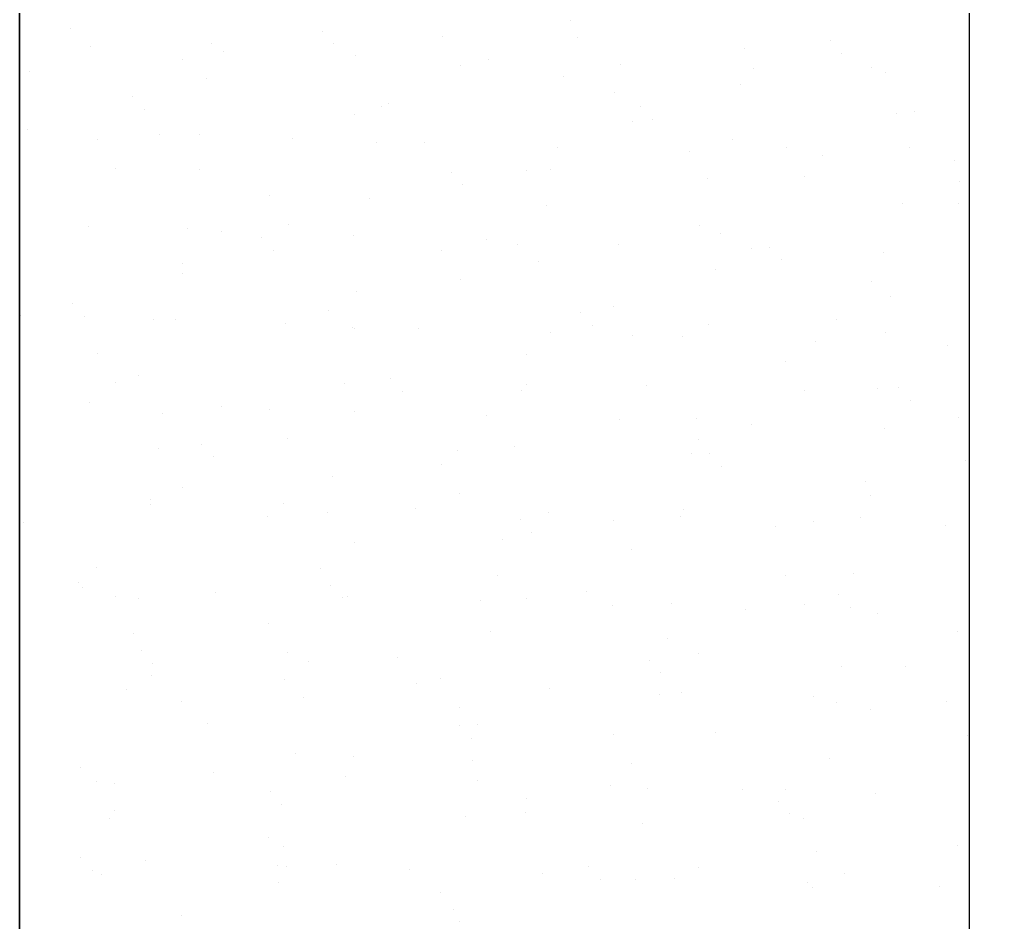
# Model space of a CAD drawing. Header units: millimetres. Extents: x 182 to 305, y 81 to 164.
# Drawn here: x 261.18892 to 261.19614, y 109.67142 to 109.67809 of the extents above; entities that cross this region are included whole.
import ezdxf

# ---------------------------------------------------------------- set-up
doc = ezdxf.new("R2010")
doc.units = ezdxf.units.MM
doc.layers.add('Cascio-Perfil', color=7, linetype='Continuous')
doc.layers.add('Cascio-Silicona', color=7, linetype='Continuous')
doc.layers.add('Cascio-vidrio', color=7, linetype='Continuous', lineweight=9)

msp = doc.modelspace()

# ---------------------------------------------------------------- linework, layer by layer
at = {"layer": 'Cascio-Perfil', "color": 252}
msp.add_line((261.188916, 109.663011, -1322.203034), (261.188916, 109.682411, -1322.203034), dxfattribs=at)
msp.add_line((261.188916, 109.663011, -1322.203034), (261.188916, 109.682411, -1322.203034), dxfattribs=at)
at = {"layer": 'Cascio-Silicona', "color": 252}
for p, q in [((261.188916, 109.684465, -1322.203034), (261.188916, 109.667377, -1322.203034)), ((261.188916, 109.684465, -1322.203034), (261.188916, 109.667377, -1322.203034)), ((261.195936, 109.667377, -1322.203034), (261.195936, 109.684465, -1322.203034)), ((261.195936, 109.667377, -1322.203034), (261.195936, 109.684465, -1322.203034))]:
    msp.add_line(p, q, dxfattribs=at)
at = {"layer": 'Cascio-Silicona', "color": 252, "linetype": 'Continuous'}
for p, q in [((261.192987, 109.678084, -1322.203034), (261.192987, 109.678084, -1322.203034)), ((261.192987, 109.678084, -1322.203034), (261.192987, 109.678084, -1322.203034)), ((261.189289, 109.678026, -1322.203034), (261.189289, 109.678026, -1322.203034)), ((261.189289, 109.678026, -1322.203034), (261.189289, 109.678026, -1322.203034)), ((261.191153, 109.678006, -1322.203034), (261.191153, 109.678006, -1322.203034)), ((261.191153, 109.678006, -1322.203034), (261.191153, 109.678006, -1322.203034)), ((261.192039, 109.677964, -1322.203034), (261.192039, 109.677964, -1322.203034)), ((261.192039, 109.677964, -1322.203034), (261.192039, 109.677964, -1322.203034)), ((261.189444, 109.677891, -1322.203034), (261.189444, 109.677891, -1322.203034)), ((261.189444, 109.677891, -1322.203034), (261.189444, 109.677891, -1322.203034)), ((261.190335, 109.677918, -1322.203034), (261.190335, 109.677918, -1322.203034)), ((261.190335, 109.677918, -1322.203034), (261.190335, 109.677918, -1322.203034)), ((261.191238, 109.677913, -1322.203034), (261.191238, 109.677913, -1322.203034)), ((261.191238, 109.677913, -1322.203034), (261.191238, 109.677913, -1322.203034)), ((261.193043, 109.677957, -1322.203034), (261.193043, 109.677957, -1322.203034)), ((261.193043, 109.677957, -1322.203034), (261.193043, 109.677957, -1322.203034)), ((261.194907, 109.677937, -1322.203034), (261.194907, 109.677937, -1322.203034)), ((261.194907, 109.677937, -1322.203034), (261.194907, 109.677937, -1322.203034)), ((261.190423, 109.677859, -1322.203034), (261.190423, 109.677859, -1322.203034)), ((261.190423, 109.677859, -1322.203034), (261.190423, 109.677859, -1322.203034)), ((261.191402, 109.677827, -1322.203034), (261.191402, 109.677827, -1322.203034)), ((261.191402, 109.677827, -1322.203034), (261.191402, 109.677827, -1322.203034)), ((261.194276, 109.67788, -1322.203034), (261.194276, 109.67788, -1322.203034)), ((261.194276, 109.67788, -1322.203034), (261.194276, 109.67788, -1322.203034)), ((261.194992, 109.677843, -1322.203034), (261.194992, 109.677843, -1322.203034)), ((261.194992, 109.677843, -1322.203034), (261.194992, 109.677843, -1322.203034)), ((261.190122, 109.677799, -1322.203034), (261.190122, 109.677799, -1322.203034)), ((261.190122, 109.677799, -1322.203034), (261.190122, 109.677799, -1322.203034)), ((261.192175, 109.67775, -1322.203034), (261.192175, 109.67775, -1322.203034)), ((261.192175, 109.67775, -1322.203034), (261.192175, 109.67775, -1322.203034)), ((261.192381, 109.677795, -1322.203034), (261.192381, 109.677795, -1322.203034)), ((261.192381, 109.677795, -1322.203034), (261.192381, 109.677795, -1322.203034)), ((261.19336, 109.677763, -1322.203034), (261.19336, 109.677763, -1322.203034)), ((261.19336, 109.677763, -1322.203034), (261.19336, 109.677763, -1322.203034)), ((261.188992, 109.677709, -1322.203034), (261.188992, 109.677709, -1322.203034)), ((261.188992, 109.677709, -1322.203034), (261.188992, 109.677709, -1322.203034)), ((261.192933, 109.677671, -1322.203034), (261.192933, 109.677671, -1322.203034)), ((261.192933, 109.677671, -1322.203034), (261.192933, 109.677671, -1322.203034)), ((261.194338, 109.677731, -1322.203034), (261.194338, 109.677731, -1322.203034)), ((261.194338, 109.677731, -1322.203034), (261.194338, 109.677731, -1322.203034)), ((261.195213, 109.67774, -1322.203034), (261.195213, 109.67774, -1322.203034)), ((261.195213, 109.67774, -1322.203034), (261.195213, 109.67774, -1322.203034)), ((261.195317, 109.677699, -1322.203034), (261.195317, 109.677699, -1322.203034)), ((261.195317, 109.677699, -1322.203034), (261.195317, 109.677699, -1322.203034)), ((261.1903, 109.677654, -1322.203034), (261.1903, 109.677654, -1322.203034)), ((261.1903, 109.677654, -1322.203034), (261.1903, 109.677654, -1322.203034)), ((261.194241, 109.677616, -1322.203034), (261.194241, 109.677616, -1322.203034)), ((261.194241, 109.677616, -1322.203034), (261.194241, 109.677616, -1322.203034)), ((261.193311, 109.677554, -1322.203034), (261.193311, 109.677554, -1322.203034)), ((261.193311, 109.677554, -1322.203034), (261.193311, 109.677554, -1322.203034)), ((261.189753, 109.677521, -1322.203034), (261.189753, 109.677521, -1322.203034)), ((261.189753, 109.677521, -1322.203034), (261.189753, 109.677521, -1322.203034)), ((261.191643, 109.677471, -1322.203034), (261.191643, 109.677471, -1322.203034)), ((261.191643, 109.677471, -1322.203034), (261.191643, 109.677471, -1322.203034)), ((261.189838, 109.677427, -1322.203034), (261.189838, 109.677427, -1322.203034)), ((261.189838, 109.677427, -1322.203034), (261.189838, 109.677427, -1322.203034)), ((261.191394, 109.677389, -1322.203034), (261.191394, 109.677389, -1322.203034)), ((261.191394, 109.677389, -1322.203034), (261.191394, 109.677389, -1322.203034)), ((261.191588, 109.67745, -1322.203034), (261.191588, 109.67745, -1322.203034)), ((261.191588, 109.67745, -1322.203034), (261.191588, 109.67745, -1322.203034)), ((261.193507, 109.677451, -1322.203034), (261.193507, 109.677451, -1322.203034)), ((261.193507, 109.677451, -1322.203034), (261.193507, 109.677451, -1322.203034)), ((261.195397, 109.677401, -1322.203034), (261.195397, 109.677401, -1322.203034)), ((261.195397, 109.677401, -1322.203034), (261.195397, 109.677401, -1322.203034)), ((261.195529, 109.677412, -1322.203034), (261.195529, 109.677412, -1322.203034)), ((261.195529, 109.677412, -1322.203034), (261.195529, 109.677412, -1322.203034)), ((261.193447, 109.67734, -1322.203034), (261.193447, 109.67734, -1322.203034)), ((261.193447, 109.67734, -1322.203034), (261.193447, 109.67734, -1322.203034)), ((261.193592, 109.677357, -1322.203034), (261.193592, 109.677357, -1322.203034)), ((261.193592, 109.677357, -1322.203034), (261.193592, 109.677357, -1322.203034)), ((261.188974, 109.677278, -1322.203034), (261.188974, 109.677278, -1322.203034)), ((261.188974, 109.677278, -1322.203034), (261.188974, 109.677278, -1322.203034)), ((261.189953, 109.677246, -1322.203034), (261.189953, 109.677246, -1322.203034)), ((261.189953, 109.677246, -1322.203034), (261.189953, 109.677246, -1322.203034)), ((261.190246, 109.677241, -1322.203034), (261.190246, 109.677241, -1322.203034)), ((261.190246, 109.677241, -1322.203034), (261.190246, 109.677241, -1322.203034)), ((261.189492, 109.677203, -1322.203034), (261.189492, 109.677203, -1322.203034)), ((261.189492, 109.677203, -1322.203034), (261.189492, 109.677203, -1322.203034)), ((261.190932, 109.677214, -1322.203034), (261.190932, 109.677214, -1322.203034)), ((261.190932, 109.677214, -1322.203034), (261.190932, 109.677214, -1322.203034)), ((261.191553, 109.677185, -1322.203034), (261.191553, 109.677185, -1322.203034)), ((261.191553, 109.677185, -1322.203034), (261.191553, 109.677185, -1322.203034)), ((261.191911, 109.677182, -1322.203034), (261.191911, 109.677182, -1322.203034)), ((261.191911, 109.677182, -1322.203034), (261.191911, 109.677182, -1322.203034)), ((261.194186, 109.677203, -1322.203034), (261.194186, 109.677203, -1322.203034)), ((261.194186, 109.677203, -1322.203034), (261.194186, 109.677203, -1322.203034)), ((261.19289, 109.67715, -1322.203034), (261.19289, 109.67715, -1322.203034)), ((261.19289, 109.67715, -1322.203034), (261.19289, 109.67715, -1322.203034)), ((261.193868, 109.677118, -1322.203034), (261.193868, 109.677118, -1322.203034)), ((261.193868, 109.677118, -1322.203034), (261.193868, 109.677118, -1322.203034)), ((261.194583, 109.677144, -1322.203034), (261.194583, 109.677144, -1322.203034)), ((261.194583, 109.677144, -1322.203034), (261.194583, 109.677144, -1322.203034)), ((261.195494, 109.677147, -1322.203034), (261.195494, 109.677147, -1322.203034)), ((261.195494, 109.677147, -1322.203034), (261.195494, 109.677147, -1322.203034)), ((261.194847, 109.677086, -1322.203034), (261.194847, 109.677086, -1322.203034)), ((261.194847, 109.677086, -1322.203034), (261.194847, 109.677086, -1322.203034)), ((261.195826, 109.677054, -1322.203034), (261.195826, 109.677054, -1322.203034)), ((261.195826, 109.677054, -1322.203034), (261.195826, 109.677054, -1322.203034)), ((261.189628, 109.676989, -1322.203034), (261.189628, 109.676989, -1322.203034)), ((261.189628, 109.676989, -1322.203034), (261.189628, 109.676989, -1322.203034)), ((261.190243, 109.676985, -1322.203034), (261.190243, 109.676985, -1322.203034)), ((261.190243, 109.676985, -1322.203034), (261.190243, 109.676985, -1322.203034)), ((261.192107, 109.676965, -1322.203034), (261.192107, 109.676965, -1322.203034)), ((261.192107, 109.676965, -1322.203034), (261.192107, 109.676965, -1322.203034)), ((261.192666, 109.676979, -1322.203034), (261.192666, 109.676979, -1322.203034)), ((261.192666, 109.676979, -1322.203034), (261.192666, 109.676979, -1322.203034)), ((261.192842, 109.676981, -1322.203034), (261.192842, 109.676981, -1322.203034)), ((261.192842, 109.676981, -1322.203034), (261.192842, 109.676981, -1322.203034)), ((261.193997, 109.676916, -1322.203034), (261.193997, 109.676916, -1322.203034)), ((261.193997, 109.676916, -1322.203034), (261.193997, 109.676916, -1322.203034)), ((261.194719, 109.676929, -1322.203034), (261.194719, 109.676929, -1322.203034)), ((261.194719, 109.676929, -1322.203034), (261.194719, 109.676929, -1322.203034)), ((261.195861, 109.676896, -1322.203034), (261.195861, 109.676896, -1322.203034)), ((261.195861, 109.676896, -1322.203034), (261.195861, 109.676896, -1322.203034)), ((261.192192, 109.676872, -1322.203034), (261.192192, 109.676872, -1322.203034)), ((261.192192, 109.676872, -1322.203034), (261.192192, 109.676872, -1322.203034)), ((261.190764, 109.676793, -1322.203034), (261.190764, 109.676793, -1322.203034)), ((261.190764, 109.676793, -1322.203034), (261.190764, 109.676793, -1322.203034)), ((261.191499, 109.676772, -1322.203034), (261.191499, 109.676772, -1322.203034)), ((261.191499, 109.676772, -1322.203034), (261.191499, 109.676772, -1322.203034)), ((261.19544, 109.676734, -1322.203034), (261.19544, 109.676734, -1322.203034)), ((261.19544, 109.676734, -1322.203034), (261.19544, 109.676734, -1322.203034)), ((261.195855, 109.676733, -1322.203034), (261.195855, 109.676733, -1322.203034)), ((261.195855, 109.676733, -1322.203034), (261.195855, 109.676733, -1322.203034)), ((261.192807, 109.676717, -1322.203034), (261.192807, 109.676717, -1322.203034)), ((261.192807, 109.676717, -1322.203034), (261.192807, 109.676717, -1322.203034)), ((261.189427, 109.676561, -1322.203034), (261.189427, 109.676561, -1322.203034)), ((261.189427, 109.676561, -1322.203034), (261.189427, 109.676561, -1322.203034)), ((261.190155, 109.676551, -1322.203034), (261.190155, 109.676551, -1322.203034)), ((261.190155, 109.676551, -1322.203034), (261.190155, 109.676551, -1322.203034)), ((261.190406, 109.676529, -1322.203034), (261.190406, 109.676529, -1322.203034)), ((261.190406, 109.676529, -1322.203034), (261.190406, 109.676529, -1322.203034)), ((261.1909, 109.676578, -1322.203034), (261.1909, 109.676578, -1322.203034)), ((261.1909, 109.676578, -1322.203034), (261.1909, 109.676578, -1322.203034)), ((261.193939, 109.676569, -1322.203034), (261.193939, 109.676569, -1322.203034)), ((261.193939, 109.676569, -1322.203034), (261.193939, 109.676569, -1322.203034)), ((261.190707, 109.676479, -1322.203034), (261.190707, 109.676479, -1322.203034)), ((261.190707, 109.676479, -1322.203034), (261.190707, 109.676479, -1322.203034)), ((261.191385, 109.676497, -1322.203034), (261.191385, 109.676497, -1322.203034)), ((261.191385, 109.676497, -1322.203034), (261.191385, 109.676497, -1322.203034)), ((261.192364, 109.676465, -1322.203034), (261.192364, 109.676465, -1322.203034)), ((261.192364, 109.676465, -1322.203034), (261.192364, 109.676465, -1322.203034)), ((261.194096, 109.676513, -1322.203034), (261.194096, 109.676513, -1322.203034)), ((261.194096, 109.676513, -1322.203034), (261.194096, 109.676513, -1322.203034)), ((261.190793, 109.676386, -1322.203034), (261.190793, 109.676386, -1322.203034)), ((261.190793, 109.676386, -1322.203034), (261.190793, 109.676386, -1322.203034)), ((261.192036, 109.676382, -1322.203034), (261.192036, 109.676382, -1322.203034)), ((261.192036, 109.676382, -1322.203034), (261.192036, 109.676382, -1322.203034)), ((261.192597, 109.67643, -1322.203034), (261.192597, 109.67643, -1322.203034)), ((261.192597, 109.67643, -1322.203034), (261.192597, 109.67643, -1322.203034)), ((261.193343, 109.676433, -1322.203034), (261.193343, 109.676433, -1322.203034)), ((261.193343, 109.676433, -1322.203034), (261.193343, 109.676433, -1322.203034)), ((261.194322, 109.676401, -1322.203034), (261.194322, 109.676401, -1322.203034)), ((261.194322, 109.676401, -1322.203034), (261.194322, 109.676401, -1322.203034)), ((261.194461, 109.67641, -1322.203034), (261.194461, 109.67641, -1322.203034)), ((261.194461, 109.67641, -1322.203034), (261.194461, 109.67641, -1322.203034)), ((261.192753, 109.676304, -1322.203034), (261.192753, 109.676304, -1322.203034)), ((261.192753, 109.676304, -1322.203034), (261.192753, 109.676304, -1322.203034)), ((261.194547, 109.676316, -1322.203034), (261.194547, 109.676316, -1322.203034)), ((261.194547, 109.676316, -1322.203034), (261.194547, 109.676316, -1322.203034)), ((261.1953, 109.676369, -1322.203034), (261.1953, 109.676369, -1322.203034)), ((261.1953, 109.676369, -1322.203034), (261.1953, 109.676369, -1322.203034)), ((261.19012, 109.676286, -1322.203034), (261.19012, 109.676286, -1322.203034)), ((261.19012, 109.676286, -1322.203034), (261.19012, 109.676286, -1322.203034)), ((261.194061, 109.676248, -1322.203034), (261.194061, 109.676248, -1322.203034)), ((261.194061, 109.676248, -1322.203034), (261.194061, 109.676248, -1322.203034)), ((261.190119, 109.676217, -1322.203034), (261.190119, 109.676217, -1322.203034)), ((261.190119, 109.676217, -1322.203034), (261.190119, 109.676217, -1322.203034)), ((261.192172, 109.676168, -1322.203034), (261.192172, 109.676168, -1322.203034)), ((261.192172, 109.676168, -1322.203034), (261.192172, 109.676168, -1322.203034)), ((261.195211, 109.676158, -1322.203034), (261.195211, 109.676158, -1322.203034)), ((261.195211, 109.676158, -1322.203034), (261.195211, 109.676158, -1322.203034)), ((261.191408, 109.676082, -1322.203034), (261.191408, 109.676082, -1322.203034)), ((261.191408, 109.676082, -1322.203034), (261.191408, 109.676082, -1322.203034)), ((261.195349, 109.676044, -1322.203034), (261.195349, 109.676044, -1322.203034)), ((261.195349, 109.676044, -1322.203034), (261.195349, 109.676044, -1322.203034)), ((261.189307, 109.675993, -1322.203034), (261.189307, 109.675993, -1322.203034)), ((261.189307, 109.675993, -1322.203034), (261.189307, 109.675993, -1322.203034)), ((261.191198, 109.675944, -1322.203034), (261.191198, 109.675944, -1322.203034)), ((261.191198, 109.675944, -1322.203034), (261.191198, 109.675944, -1322.203034)), ((261.193308, 109.675972, -1322.203034), (261.193308, 109.675972, -1322.203034)), ((261.193308, 109.675972, -1322.203034), (261.193308, 109.675972, -1322.203034)), ((261.188925, 109.675906, -1322.203034), (261.188925, 109.675906, -1322.203034)), ((261.188925, 109.675906, -1322.203034), (261.188925, 109.675906, -1322.203034)), ((261.189393, 109.6759, -1322.203034), (261.189393, 109.6759, -1322.203034)), ((261.189393, 109.6759, -1322.203034), (261.189393, 109.6759, -1322.203034)), ((261.189904, 109.675874, -1322.203034), (261.189904, 109.675874, -1322.203034)), ((261.189904, 109.675874, -1322.203034), (261.189904, 109.675874, -1322.203034)), ((261.190065, 109.675873, -1322.203034), (261.190065, 109.675873, -1322.203034)), ((261.190065, 109.675873, -1322.203034), (261.190065, 109.675873, -1322.203034)), ((261.193061, 109.675924, -1322.203034), (261.193061, 109.675924, -1322.203034)), ((261.193061, 109.675924, -1322.203034), (261.193061, 109.675924, -1322.203034)), ((261.194951, 109.675874, -1322.203034), (261.194951, 109.675874, -1322.203034)), ((261.194951, 109.675874, -1322.203034), (261.194951, 109.675874, -1322.203034)), ((261.190883, 109.675842, -1322.203034), (261.190883, 109.675842, -1322.203034)), ((261.190883, 109.675842, -1322.203034), (261.190883, 109.675842, -1322.203034)), ((261.191373, 109.675818, -1322.203034), (261.191373, 109.675818, -1322.203034)), ((261.191373, 109.675818, -1322.203034), (261.191373, 109.675818, -1322.203034)), ((261.191391, 109.675807, -1322.203034), (261.191391, 109.675807, -1322.203034)), ((261.191391, 109.675807, -1322.203034), (261.191391, 109.675807, -1322.203034)), ((261.191861, 109.67581, -1322.203034), (261.191861, 109.67581, -1322.203034)), ((261.191861, 109.67581, -1322.203034), (261.191861, 109.67581, -1322.203034)), ((261.193147, 109.67583, -1322.203034), (261.193147, 109.67583, -1322.203034)), ((261.193147, 109.67583, -1322.203034), (261.193147, 109.67583, -1322.203034)), ((261.194006, 109.675835, -1322.203034), (261.194006, 109.675835, -1322.203034)), ((261.194006, 109.675835, -1322.203034), (261.194006, 109.675835, -1322.203034)), ((261.19284, 109.675778, -1322.203034), (261.19284, 109.675778, -1322.203034)), ((261.19284, 109.675778, -1322.203034), (261.19284, 109.675778, -1322.203034)), ((261.193444, 109.675758, -1322.203034), (261.193444, 109.675758, -1322.203034)), ((261.193444, 109.675758, -1322.203034), (261.193444, 109.675758, -1322.203034)), ((261.193819, 109.675746, -1322.203034), (261.193819, 109.675746, -1322.203034)), ((261.193819, 109.675746, -1322.203034), (261.193819, 109.675746, -1322.203034)), ((261.195314, 109.67578, -1322.203034), (261.195314, 109.67578, -1322.203034)), ((261.195314, 109.67578, -1322.203034), (261.195314, 109.67578, -1322.203034)), ((261.194798, 109.675714, -1322.203034), (261.194798, 109.675714, -1322.203034)), ((261.194798, 109.675714, -1322.203034), (261.194798, 109.675714, -1322.203034)), ((261.195777, 109.675682, -1322.203034), (261.195777, 109.675682, -1322.203034)), ((261.195777, 109.675682, -1322.203034), (261.195777, 109.675682, -1322.203034)), ((261.189489, 109.675621, -1322.203034), (261.189489, 109.675621, -1322.203034)), ((261.189489, 109.675621, -1322.203034), (261.189489, 109.675621, -1322.203034)), ((261.192662, 109.675614, -1322.203034), (261.192662, 109.675614, -1322.203034)), ((261.192662, 109.675614, -1322.203034), (261.192662, 109.675614, -1322.203034)), ((261.19458, 109.675562, -1322.203034), (261.19458, 109.675562, -1322.203034)), ((261.19458, 109.675562, -1322.203034), (261.19458, 109.675562, -1322.203034)), ((261.189798, 109.675458, -1322.203034), (261.189798, 109.675458, -1322.203034)), ((261.189798, 109.675458, -1322.203034), (261.189798, 109.675458, -1322.203034)), ((261.191661, 109.675438, -1322.203034), (261.191661, 109.675438, -1322.203034)), ((261.191661, 109.675438, -1322.203034), (261.191661, 109.675438, -1322.203034)), ((261.189625, 109.675407, -1322.203034), (261.189625, 109.675407, -1322.203034)), ((261.189625, 109.675407, -1322.203034), (261.189625, 109.675407, -1322.203034)), ((261.191319, 109.675405, -1322.203034), (261.191319, 109.675405, -1322.203034)), ((261.191319, 109.675405, -1322.203034), (261.191319, 109.675405, -1322.203034)), ((261.192664, 109.675397, -1322.203034), (261.192664, 109.675397, -1322.203034)), ((261.192664, 109.675397, -1322.203034), (261.192664, 109.675397, -1322.203034)), ((261.193552, 109.675388, -1322.203034), (261.193552, 109.675388, -1322.203034)), ((261.193552, 109.675388, -1322.203034), (261.193552, 109.675388, -1322.203034)), ((261.19526, 109.675367, -1322.203034), (261.19526, 109.675367, -1322.203034)), ((261.19526, 109.675367, -1322.203034), (261.19526, 109.675367, -1322.203034)), ((261.195415, 109.675369, -1322.203034), (261.195415, 109.675369, -1322.203034)), ((261.195415, 109.675369, -1322.203034), (261.195415, 109.675369, -1322.203034)), ((261.191747, 109.675344, -1322.203034), (261.191747, 109.675344, -1322.203034)), ((261.191747, 109.675344, -1322.203034), (261.191747, 109.675344, -1322.203034)), ((261.192627, 109.675349, -1322.203034), (261.192627, 109.675349, -1322.203034)), ((261.192627, 109.675349, -1322.203034), (261.192627, 109.675349, -1322.203034)), ((261.194716, 109.675347, -1322.203034), (261.194716, 109.675347, -1322.203034)), ((261.194716, 109.675347, -1322.203034), (261.194716, 109.675347, -1322.203034)), ((261.189434, 109.675262, -1322.203034), (261.189434, 109.675262, -1322.203034)), ((261.189434, 109.675262, -1322.203034), (261.189434, 109.675262, -1322.203034)), ((261.190412, 109.67523, -1322.203034), (261.190412, 109.67523, -1322.203034)), ((261.190412, 109.67523, -1322.203034), (261.190412, 109.67523, -1322.203034)), ((261.195501, 109.675275, -1322.203034), (261.195501, 109.675275, -1322.203034)), ((261.195501, 109.675275, -1322.203034), (261.195501, 109.675275, -1322.203034)), ((261.189975, 109.675183, -1322.203034), (261.189975, 109.675183, -1322.203034)), ((261.189975, 109.675183, -1322.203034), (261.189975, 109.675183, -1322.203034)), ((261.190761, 109.675211, -1322.203034), (261.190761, 109.675211, -1322.203034)), ((261.190761, 109.675211, -1322.203034), (261.190761, 109.675211, -1322.203034)), ((261.191391, 109.675198, -1322.203034), (261.191391, 109.675198, -1322.203034)), ((261.191391, 109.675198, -1322.203034), (261.191391, 109.675198, -1322.203034)), ((261.19237, 109.675166, -1322.203034), (261.19237, 109.675166, -1322.203034)), ((261.19237, 109.675166, -1322.203034), (261.19237, 109.675166, -1322.203034)), ((261.193916, 109.675145, -1322.203034), (261.193916, 109.675145, -1322.203034)), ((261.193916, 109.675145, -1322.203034), (261.193916, 109.675145, -1322.203034)), ((261.195852, 109.675151, -1322.203034), (261.195852, 109.675151, -1322.203034)), ((261.195852, 109.675151, -1322.203034), (261.195852, 109.675151, -1322.203034)), ((261.193349, 109.675134, -1322.203034), (261.193349, 109.675134, -1322.203034)), ((261.193349, 109.675134, -1322.203034), (261.193349, 109.675134, -1322.203034)), ((261.194328, 109.675102, -1322.203034), (261.194328, 109.675102, -1322.203034)), ((261.194328, 109.675102, -1322.203034), (261.194328, 109.675102, -1322.203034)), ((261.195307, 109.67507, -1322.203034), (261.195307, 109.67507, -1322.203034)), ((261.195307, 109.67507, -1322.203034), (261.195307, 109.67507, -1322.203034)), ((261.190261, 109.674952, -1322.203034), (261.190261, 109.674952, -1322.203034)), ((261.190261, 109.674952, -1322.203034), (261.190261, 109.674952, -1322.203034)), ((261.190897, 109.674996, -1322.203034), (261.190897, 109.674996, -1322.203034)), ((261.190897, 109.674996, -1322.203034), (261.190897, 109.674996, -1322.203034)), ((261.192573, 109.674936, -1322.203034), (261.192573, 109.674936, -1322.203034)), ((261.192573, 109.674936, -1322.203034), (261.192573, 109.674936, -1322.203034)), ((261.193936, 109.674987, -1322.203034), (261.193936, 109.674987, -1322.203034)), ((261.193936, 109.674987, -1322.203034), (261.193936, 109.674987, -1322.203034)), ((261.18994, 109.674919, -1322.203034), (261.18994, 109.674919, -1322.203034)), ((261.18994, 109.674919, -1322.203034), (261.18994, 109.674919, -1322.203034)), ((261.190347, 109.674859, -1322.203034), (261.190347, 109.674859, -1322.203034)), ((261.190347, 109.674859, -1322.203034), (261.190347, 109.674859, -1322.203034)), ((261.192152, 109.674903, -1322.203034), (261.192152, 109.674903, -1322.203034)), ((261.192152, 109.674903, -1322.203034), (261.192152, 109.674903, -1322.203034)), ((261.193881, 109.674881, -1322.203034), (261.193881, 109.674881, -1322.203034)), ((261.193881, 109.674881, -1322.203034), (261.193881, 109.674881, -1322.203034)), ((261.194015, 109.674883, -1322.203034), (261.194015, 109.674883, -1322.203034)), ((261.194015, 109.674883, -1322.203034), (261.194015, 109.674883, -1322.203034)), ((261.192033, 109.6748, -1322.203034), (261.192033, 109.6748, -1322.203034)), ((261.192033, 109.6748, -1322.203034), (261.192033, 109.6748, -1322.203034)), ((261.194101, 109.674789, -1322.203034), (261.194101, 109.674789, -1322.203034)), ((261.194101, 109.674789, -1322.203034), (261.194101, 109.674789, -1322.203034)), ((261.195906, 109.674833, -1322.203034), (261.195906, 109.674833, -1322.203034)), ((261.195906, 109.674833, -1322.203034), (261.195906, 109.674833, -1322.203034)), ((261.191228, 109.674715, -1322.203034), (261.191228, 109.674715, -1322.203034)), ((261.191228, 109.674715, -1322.203034), (261.191228, 109.674715, -1322.203034)), ((261.195169, 109.674677, -1322.203034), (261.195169, 109.674677, -1322.203034)), ((261.195169, 109.674677, -1322.203034), (261.195169, 109.674677, -1322.203034)), ((261.190117, 109.674635, -1322.203034), (261.190117, 109.674635, -1322.203034)), ((261.190117, 109.674635, -1322.203034), (261.190117, 109.674635, -1322.203034)), ((261.192169, 109.674586, -1322.203034), (261.192169, 109.674586, -1322.203034)), ((261.192169, 109.674586, -1322.203034), (261.192169, 109.674586, -1322.203034)), ((261.195208, 109.674576, -1322.203034), (261.195208, 109.674576, -1322.203034)), ((261.195208, 109.674576, -1322.203034), (261.195208, 109.674576, -1322.203034)), ((261.189885, 109.674506, -1322.203034), (261.189885, 109.674506, -1322.203034)), ((261.189885, 109.674506, -1322.203034), (261.189885, 109.674506, -1322.203034)), ((261.189887, 109.674544, -1322.203034), (261.189887, 109.674544, -1322.203034)), ((261.189887, 109.674544, -1322.203034), (261.189887, 109.674544, -1322.203034)), ((261.190866, 109.674512, -1322.203034), (261.190866, 109.674512, -1322.203034)), ((261.190866, 109.674512, -1322.203034), (261.190866, 109.674512, -1322.203034)), ((261.191193, 109.67445, -1322.203034), (261.191193, 109.67445, -1322.203034)), ((261.191193, 109.67445, -1322.203034), (261.191193, 109.67445, -1322.203034)), ((261.191844, 109.67448, -1322.203034), (261.191844, 109.67448, -1322.203034)), ((261.191844, 109.67448, -1322.203034), (261.191844, 109.67448, -1322.203034)), ((261.192823, 109.674448, -1322.203034), (261.192823, 109.674448, -1322.203034)), ((261.192823, 109.674448, -1322.203034), (261.192823, 109.674448, -1322.203034)), ((261.193826, 109.674468, -1322.203034), (261.193826, 109.674468, -1322.203034)), ((261.193826, 109.674468, -1322.203034), (261.193826, 109.674468, -1322.203034)), ((261.188947, 109.674373, -1322.203034), (261.188947, 109.674373, -1322.203034)), ((261.188947, 109.674373, -1322.203034), (261.188947, 109.674373, -1322.203034)), ((261.190752, 109.674417, -1322.203034), (261.190752, 109.674417, -1322.203034)), ((261.190752, 109.674417, -1322.203034), (261.190752, 109.674417, -1322.203034)), ((261.192615, 109.674397, -1322.203034), (261.192615, 109.674397, -1322.203034)), ((261.192615, 109.674397, -1322.203034), (261.192615, 109.674397, -1322.203034)), ((261.193305, 109.67439, -1322.203034), (261.193305, 109.67439, -1322.203034)), ((261.193305, 109.67439, -1322.203034), (261.193305, 109.67439, -1322.203034)), ((261.193802, 109.674416, -1322.203034), (261.193802, 109.674416, -1322.203034)), ((261.193802, 109.674416, -1322.203034), (261.193802, 109.674416, -1322.203034)), ((261.194781, 109.674384, -1322.203034), (261.194781, 109.674384, -1322.203034)), ((261.194781, 109.674384, -1322.203034), (261.194781, 109.674384, -1322.203034)), ((261.195134, 109.674413, -1322.203034), (261.195134, 109.674413, -1322.203034)), ((261.195134, 109.674413, -1322.203034), (261.195134, 109.674413, -1322.203034)), ((261.19576, 109.674352, -1322.203034), (261.19576, 109.674352, -1322.203034)), ((261.19576, 109.674352, -1322.203034), (261.19576, 109.674352, -1322.203034)), ((261.192701, 109.674303, -1322.203034), (261.192701, 109.674303, -1322.203034)), ((261.192701, 109.674303, -1322.203034), (261.192701, 109.674303, -1322.203034)), ((261.194506, 109.674347, -1322.203034), (261.194506, 109.674347, -1322.203034)), ((261.194506, 109.674347, -1322.203034), (261.194506, 109.674347, -1322.203034)), ((261.191389, 109.674225, -1322.203034), (261.191389, 109.674225, -1322.203034)), ((261.191389, 109.674225, -1322.203034), (261.191389, 109.674225, -1322.203034)), ((261.192482, 109.674246, -1322.203034), (261.192482, 109.674246, -1322.203034)), ((261.192482, 109.674246, -1322.203034), (261.192482, 109.674246, -1322.203034)), ((261.193441, 109.674176, -1322.203034), (261.193441, 109.674176, -1322.203034)), ((261.193441, 109.674176, -1322.203034), (261.193441, 109.674176, -1322.203034)), ((261.189486, 109.674039, -1322.203034), (261.189486, 109.674039, -1322.203034)), ((261.189486, 109.674039, -1322.203034), (261.189486, 109.674039, -1322.203034)), ((261.191139, 109.674037, -1322.203034), (261.191139, 109.674037, -1322.203034)), ((261.191139, 109.674037, -1322.203034), (261.191139, 109.674037, -1322.203034)), ((261.19508, 109.674, -1322.203034), (261.19508, 109.674, -1322.203034)), ((261.19508, 109.674, -1322.203034), (261.19508, 109.674, -1322.203034)), ((261.189352, 109.673931, -1322.203034), (261.189352, 109.673931, -1322.203034)), ((261.189352, 109.673931, -1322.203034), (261.189352, 109.673931, -1322.203034)), ((261.192447, 109.673982, -1322.203034), (261.192447, 109.673982, -1322.203034)), ((261.192447, 109.673982, -1322.203034), (261.192447, 109.673982, -1322.203034)), ((261.194577, 109.67398, -1322.203034), (261.194577, 109.67398, -1322.203034)), ((261.194577, 109.67398, -1322.203034), (261.194577, 109.67398, -1322.203034)), ((261.189384, 109.67389, -1322.203034), (261.189384, 109.67389, -1322.203034)), ((261.189384, 109.67389, -1322.203034), (261.189384, 109.67389, -1322.203034)), ((261.190363, 109.673858, -1322.203034), (261.190363, 109.673858, -1322.203034)), ((261.190363, 109.673858, -1322.203034), (261.190363, 109.673858, -1322.203034)), ((261.191215, 109.673911, -1322.203034), (261.191215, 109.673911, -1322.203034)), ((261.191215, 109.673911, -1322.203034), (261.191215, 109.673911, -1322.203034)), ((261.193106, 109.673861, -1322.203034), (261.193106, 109.673861, -1322.203034)), ((261.193106, 109.673861, -1322.203034), (261.193106, 109.673861, -1322.203034)), ((261.189622, 109.673825, -1322.203034), (261.189622, 109.673825, -1322.203034)), ((261.189622, 109.673825, -1322.203034), (261.189622, 109.673825, -1322.203034)), ((261.189795, 109.673816, -1322.203034), (261.189795, 109.673816, -1322.203034)), ((261.189795, 109.673816, -1322.203034), (261.189795, 109.673816, -1322.203034)), ((261.191301, 109.673817, -1322.203034), (261.191301, 109.673817, -1322.203034)), ((261.191301, 109.673817, -1322.203034), (261.191301, 109.673817, -1322.203034)), ((261.191342, 109.673826, -1322.203034), (261.191342, 109.673826, -1322.203034)), ((261.191342, 109.673826, -1322.203034), (261.191342, 109.673826, -1322.203034)), ((261.192321, 109.673794, -1322.203034), (261.192321, 109.673794, -1322.203034)), ((261.192321, 109.673794, -1322.203034), (261.192321, 109.673794, -1322.203034)), ((261.192661, 109.673815, -1322.203034), (261.192661, 109.673815, -1322.203034)), ((261.192661, 109.673815, -1322.203034), (261.192661, 109.673815, -1322.203034)), ((261.193735, 109.673778, -1322.203034), (261.193735, 109.673778, -1322.203034)), ((261.193735, 109.673778, -1322.203034), (261.193735, 109.673778, -1322.203034)), ((261.194969, 109.673842, -1322.203034), (261.194969, 109.673842, -1322.203034)), ((261.194969, 109.673842, -1322.203034), (261.194969, 109.673842, -1322.203034)), ((261.1933, 109.673762, -1322.203034), (261.1933, 109.673762, -1322.203034)), ((261.1933, 109.673762, -1322.203034), (261.1933, 109.673762, -1322.203034)), ((261.194278, 109.67373, -1322.203034), (261.194278, 109.67373, -1322.203034)), ((261.194278, 109.67373, -1322.203034), (261.194278, 109.67373, -1322.203034)), ((261.194714, 109.673766, -1322.203034), (261.194714, 109.673766, -1322.203034)), ((261.194714, 109.673766, -1322.203034), (261.194714, 109.673766, -1322.203034)), ((261.195055, 109.673748, -1322.203034), (261.195055, 109.673748, -1322.203034)), ((261.195055, 109.673748, -1322.203034), (261.195055, 109.673748, -1322.203034)), ((261.190758, 109.673629, -1322.203034), (261.190758, 109.673629, -1322.203034)), ((261.190758, 109.673629, -1322.203034), (261.190758, 109.673629, -1322.203034)), ((261.195257, 109.673698, -1322.203034), (261.195257, 109.673698, -1322.203034)), ((261.195257, 109.673698, -1322.203034), (261.195257, 109.673698, -1322.203034)), ((261.192393, 109.673569, -1322.203034), (261.192393, 109.673569, -1322.203034)), ((261.192393, 109.673569, -1322.203034), (261.192393, 109.673569, -1322.203034)), ((261.195849, 109.673569, -1322.203034), (261.195849, 109.673569, -1322.203034)), ((261.195849, 109.673569, -1322.203034), (261.195849, 109.673569, -1322.203034)), ((261.18976, 109.673551, -1322.203034), (261.18976, 109.673551, -1322.203034)), ((261.18976, 109.673551, -1322.203034), (261.18976, 109.673551, -1322.203034)), ((261.193701, 109.673514, -1322.203034), (261.193701, 109.673514, -1322.203034)), ((261.193701, 109.673514, -1322.203034), (261.193701, 109.673514, -1322.203034)), ((261.189815, 109.673425, -1322.203034), (261.189815, 109.673425, -1322.203034)), ((261.189815, 109.673425, -1322.203034), (261.189815, 109.673425, -1322.203034)), ((261.190894, 109.673414, -1322.203034), (261.190894, 109.673414, -1322.203034)), ((261.190894, 109.673414, -1322.203034), (261.190894, 109.673414, -1322.203034)), ((261.191048, 109.673347, -1322.203034), (261.191048, 109.673347, -1322.203034)), ((261.191048, 109.673347, -1322.203034), (261.191048, 109.673347, -1322.203034)), ((261.191706, 109.673375, -1322.203034), (261.191706, 109.673375, -1322.203034)), ((261.191706, 109.673375, -1322.203034), (261.191706, 109.673375, -1322.203034)), ((261.193569, 109.673356, -1322.203034), (261.193569, 109.673356, -1322.203034)), ((261.193569, 109.673356, -1322.203034), (261.193569, 109.673356, -1322.203034)), ((261.193933, 109.673405, -1322.203034), (261.193933, 109.673405, -1322.203034)), ((261.193933, 109.673405, -1322.203034), (261.193933, 109.673405, -1322.203034)), ((261.189901, 109.673331, -1322.203034), (261.189901, 109.673331, -1322.203034)), ((261.189901, 109.673331, -1322.203034), (261.189901, 109.673331, -1322.203034)), ((261.194989, 109.67331, -1322.203034), (261.194989, 109.67331, -1322.203034)), ((261.194989, 109.67331, -1322.203034), (261.194989, 109.67331, -1322.203034)), ((261.19546, 109.673306, -1322.203034), (261.19546, 109.673306, -1322.203034)), ((261.19546, 109.673306, -1322.203034), (261.19546, 109.673306, -1322.203034)), ((261.189893, 109.673245, -1322.203034), (261.189893, 109.673245, -1322.203034)), ((261.189893, 109.673245, -1322.203034), (261.189893, 109.673245, -1322.203034)), ((261.190872, 109.673213, -1322.203034), (261.190872, 109.673213, -1322.203034)), ((261.190872, 109.673213, -1322.203034), (261.190872, 109.673213, -1322.203034)), ((261.19203, 109.673218, -1322.203034), (261.19203, 109.673218, -1322.203034)), ((261.19203, 109.673218, -1322.203034), (261.19203, 109.673218, -1322.203034)), ((261.193655, 109.673262, -1322.203034), (261.193655, 109.673262, -1322.203034)), ((261.193655, 109.673262, -1322.203034), (261.193655, 109.673262, -1322.203034)), ((261.189705, 109.673138, -1322.203034), (261.189705, 109.673138, -1322.203034)), ((261.189705, 109.673138, -1322.203034), (261.189705, 109.673138, -1322.203034)), ((261.191851, 109.673181, -1322.203034), (261.191851, 109.673181, -1322.203034)), ((261.191851, 109.673181, -1322.203034), (261.191851, 109.673181, -1322.203034)), ((261.192829, 109.673149, -1322.203034), (261.192829, 109.673149, -1322.203034)), ((261.192829, 109.673149, -1322.203034), (261.192829, 109.673149, -1322.203034)), ((261.190114, 109.673053, -1322.203034), (261.190114, 109.673053, -1322.203034)), ((261.190114, 109.673053, -1322.203034), (261.190114, 109.673053, -1322.203034)), ((261.191013, 109.673083, -1322.203034), (261.191013, 109.673083, -1322.203034)), ((261.191013, 109.673083, -1322.203034), (261.191013, 109.673083, -1322.203034)), ((261.193646, 109.673101, -1322.203034), (261.193646, 109.673101, -1322.203034)), ((261.193646, 109.673101, -1322.203034), (261.193646, 109.673101, -1322.203034)), ((261.193808, 109.673117, -1322.203034), (261.193808, 109.673117, -1322.203034)), ((261.193808, 109.673117, -1322.203034), (261.193808, 109.673117, -1322.203034)), ((261.194787, 109.673085, -1322.203034), (261.194787, 109.673085, -1322.203034)), ((261.194787, 109.673085, -1322.203034), (261.194787, 109.673085, -1322.203034)), ((261.195766, 109.673053, -1322.203034), (261.195766, 109.673053, -1322.203034)), ((261.195766, 109.673053, -1322.203034), (261.195766, 109.673053, -1322.203034)), ((261.192167, 109.673004, -1322.203034), (261.192167, 109.673004, -1322.203034)), ((261.192167, 109.673004, -1322.203034), (261.192167, 109.673004, -1322.203034)), ((261.194954, 109.673045, -1322.203034), (261.194954, 109.673045, -1322.203034)), ((261.194954, 109.673045, -1322.203034), (261.194954, 109.673045, -1322.203034)), ((261.195205, 109.672994, -1322.203034), (261.195205, 109.672994, -1322.203034)), ((261.195205, 109.672994, -1322.203034), (261.195205, 109.672994, -1322.203034)), ((261.190306, 109.67289, -1322.203034), (261.190306, 109.67289, -1322.203034)), ((261.190306, 109.67289, -1322.203034), (261.190306, 109.67289, -1322.203034)), ((261.192169, 109.67287, -1322.203034), (261.192169, 109.67287, -1322.203034)), ((261.192169, 109.67287, -1322.203034), (261.192169, 109.67287, -1322.203034)), ((261.192302, 109.672879, -1322.203034), (261.192302, 109.672879, -1322.203034)), ((261.192302, 109.672879, -1322.203034), (261.192302, 109.672879, -1322.203034)), ((261.192255, 109.672776, -1322.203034), (261.192255, 109.672776, -1322.203034)), ((261.192255, 109.672776, -1322.203034), (261.192255, 109.672776, -1322.203034)), ((261.193302, 109.672808, -1322.203034), (261.193302, 109.672808, -1322.203034)), ((261.193302, 109.672808, -1322.203034), (261.193302, 109.672808, -1322.203034)), ((261.19406, 109.67282, -1322.203034), (261.19406, 109.67282, -1322.203034)), ((261.19406, 109.67282, -1322.203034), (261.19406, 109.67282, -1322.203034)), ((261.195923, 109.6728, -1322.203034), (261.195923, 109.6728, -1322.203034)), ((261.195923, 109.6728, -1322.203034), (261.195923, 109.6728, -1322.203034)), ((261.190959, 109.67267, -1322.203034), (261.190959, 109.67267, -1322.203034)), ((261.190959, 109.67267, -1322.203034), (261.190959, 109.67267, -1322.203034)), ((261.191386, 109.672643, -1322.203034), (261.191386, 109.672643, -1322.203034)), ((261.191386, 109.672643, -1322.203034), (261.191386, 109.672643, -1322.203034)), ((261.1949, 109.672632, -1322.203034), (261.1949, 109.672632, -1322.203034)), ((261.1949, 109.672632, -1322.203034), (261.1949, 109.672632, -1322.203034)), ((261.189367, 109.67256, -1322.203034), (261.189367, 109.67256, -1322.203034)), ((261.189367, 109.67256, -1322.203034), (261.189367, 109.67256, -1322.203034)), ((261.192267, 109.672615, -1322.203034), (261.192267, 109.672615, -1322.203034)), ((261.192267, 109.672615, -1322.203034), (261.192267, 109.672615, -1322.203034)), ((261.193439, 109.672594, -1322.203034), (261.193439, 109.672594, -1322.203034)), ((261.193439, 109.672594, -1322.203034), (261.193439, 109.672594, -1322.203034)), ((261.190346, 109.672528, -1322.203034), (261.190346, 109.672528, -1322.203034)), ((261.190346, 109.672528, -1322.203034), (261.190346, 109.672528, -1322.203034)), ((261.191325, 109.672496, -1322.203034), (261.191325, 109.672496, -1322.203034)), ((261.191325, 109.672496, -1322.203034), (261.191325, 109.672496, -1322.203034)), ((261.189483, 109.672457, -1322.203034), (261.189483, 109.672457, -1322.203034)), ((261.189483, 109.672457, -1322.203034), (261.189483, 109.672457, -1322.203034)), ((261.189615, 109.672448, -1322.203034), (261.189615, 109.672448, -1322.203034)), ((261.189615, 109.672448, -1322.203034), (261.189615, 109.672448, -1322.203034)), ((261.192304, 109.672464, -1322.203034), (261.192304, 109.672464, -1322.203034)), ((261.192304, 109.672464, -1322.203034), (261.192304, 109.672464, -1322.203034)), ((261.193283, 109.672432, -1322.203034), (261.193283, 109.672432, -1322.203034)), ((261.193283, 109.672432, -1322.203034), (261.193283, 109.672432, -1322.203034)), ((261.193555, 109.672411, -1322.203034), (261.193555, 109.672411, -1322.203034)), ((261.193555, 109.672411, -1322.203034), (261.193555, 109.672411, -1322.203034)), ((261.194261, 109.6724, -1322.203034), (261.194261, 109.6724, -1322.203034)), ((261.194261, 109.6724, -1322.203034), (261.194261, 109.6724, -1322.203034)), ((261.190769, 109.672384, -1322.203034), (261.190769, 109.672384, -1322.203034)), ((261.190769, 109.672384, -1322.203034), (261.190769, 109.672384, -1322.203034)), ((261.19266, 109.672334, -1322.203034), (261.19266, 109.672334, -1322.203034)), ((261.19266, 109.672334, -1322.203034), (261.19266, 109.672334, -1322.203034)), ((261.194574, 109.672398, -1322.203034), (261.194574, 109.672398, -1322.203034)), ((261.194574, 109.672398, -1322.203034), (261.194574, 109.672398, -1322.203034)), ((261.19524, 109.672368, -1322.203034), (261.19524, 109.672368, -1322.203034)), ((261.19524, 109.672368, -1322.203034), (261.19524, 109.672368, -1322.203034)), ((261.190855, 109.67229, -1322.203034), (261.190855, 109.67229, -1322.203034)), ((261.190855, 109.67229, -1322.203034), (261.190855, 109.67229, -1322.203034)), ((261.194523, 109.672314, -1322.203034), (261.194523, 109.672314, -1322.203034)), ((261.194523, 109.672314, -1322.203034), (261.194523, 109.672314, -1322.203034)), ((261.18958, 109.672184, -1322.203034), (261.18958, 109.672184, -1322.203034)), ((261.18958, 109.672184, -1322.203034), (261.18958, 109.672184, -1322.203034)), ((261.189619, 109.672243, -1322.203034), (261.189619, 109.672243, -1322.203034)), ((261.189619, 109.672243, -1322.203034), (261.189619, 109.672243, -1322.203034)), ((261.192213, 109.672202, -1322.203034), (261.192213, 109.672202, -1322.203034)), ((261.192213, 109.672202, -1322.203034), (261.192213, 109.672202, -1322.203034)), ((261.192658, 109.672233, -1322.203034), (261.192658, 109.672233, -1322.203034)), ((261.192658, 109.672233, -1322.203034), (261.192658, 109.672233, -1322.203034)), ((261.194609, 109.672221, -1322.203034), (261.194609, 109.672221, -1322.203034)), ((261.194609, 109.672221, -1322.203034), (261.194609, 109.672221, -1322.203034)), ((261.194711, 109.672184, -1322.203034), (261.194711, 109.672184, -1322.203034)), ((261.194711, 109.672184, -1322.203034), (261.194711, 109.672184, -1322.203034)), ((261.193521, 109.672146, -1322.203034), (261.193521, 109.672146, -1322.203034)), ((261.193521, 109.672146, -1322.203034), (261.193521, 109.672146, -1322.203034)), ((261.190755, 109.672047, -1322.203034), (261.190755, 109.672047, -1322.203034)), ((261.190755, 109.672047, -1322.203034), (261.190755, 109.672047, -1322.203034)), ((261.190868, 109.67198, -1322.203034), (261.190868, 109.67198, -1322.203034)), ((261.190868, 109.67198, -1322.203034), (261.190868, 109.67198, -1322.203034)), ((261.195846, 109.671988, -1322.203034), (261.195846, 109.671988, -1322.203034)), ((261.195846, 109.671988, -1322.203034), (261.195846, 109.671988, -1322.203034)), ((261.189369, 109.671898, -1322.203034), (261.189369, 109.671898, -1322.203034)), ((261.189369, 109.671898, -1322.203034), (261.189369, 109.671898, -1322.203034)), ((261.194809, 109.671942, -1322.203034), (261.194809, 109.671942, -1322.203034)), ((261.194809, 109.671942, -1322.203034), (261.194809, 109.671942, -1322.203034)), ((261.189844, 109.671873, -1322.203034), (261.189844, 109.671873, -1322.203034)), ((261.189844, 109.671873, -1322.203034), (261.189844, 109.671873, -1322.203034)), ((261.190822, 109.671841, -1322.203034), (261.190822, 109.671841, -1322.203034)), ((261.190822, 109.671841, -1322.203034), (261.190822, 109.671841, -1322.203034)), ((261.190892, 109.671832, -1322.203034), (261.190892, 109.671832, -1322.203034)), ((261.190892, 109.671832, -1322.203034), (261.190892, 109.671832, -1322.203034)), ((261.19126, 109.671848, -1322.203034), (261.19126, 109.671848, -1322.203034)), ((261.19126, 109.671848, -1322.203034), (261.19126, 109.671848, -1322.203034)), ((261.193123, 109.671829, -1322.203034), (261.193123, 109.671829, -1322.203034)), ((261.193123, 109.671829, -1322.203034), (261.193123, 109.671829, -1322.203034)), ((261.19393, 109.671823, -1322.203034), (261.19393, 109.671823, -1322.203034)), ((261.19393, 109.671823, -1322.203034), (261.19393, 109.671823, -1322.203034)), ((261.189455, 109.671804, -1322.203034), (261.189455, 109.671804, -1322.203034)), ((261.189455, 109.671804, -1322.203034), (261.189455, 109.671804, -1322.203034)), ((261.189525, 109.671771, -1322.203034), (261.189525, 109.671771, -1322.203034)), ((261.189525, 109.671771, -1322.203034), (261.189525, 109.671771, -1322.203034)), ((261.191801, 109.671809, -1322.203034), (261.191801, 109.671809, -1322.203034)), ((261.191801, 109.671809, -1322.203034), (261.191801, 109.671809, -1322.203034)), ((261.19278, 109.671777, -1322.203034), (261.19278, 109.671777, -1322.203034)), ((261.19278, 109.671777, -1322.203034), (261.19278, 109.671777, -1322.203034)), ((261.195014, 109.671779, -1322.203034), (261.195014, 109.671779, -1322.203034)), ((261.195014, 109.671779, -1322.203034), (261.195014, 109.671779, -1322.203034)), ((261.190833, 109.671716, -1322.203034), (261.190833, 109.671716, -1322.203034)), ((261.190833, 109.671716, -1322.203034), (261.190833, 109.671716, -1322.203034)), ((261.193209, 109.671735, -1322.203034), (261.193209, 109.671735, -1322.203034)), ((261.193209, 109.671735, -1322.203034), (261.193209, 109.671735, -1322.203034)), ((261.193466, 109.671733, -1322.203034), (261.193466, 109.671733, -1322.203034)), ((261.193466, 109.671733, -1322.203034), (261.193466, 109.671733, -1322.203034)), ((261.193759, 109.671745, -1322.203034), (261.193759, 109.671745, -1322.203034)), ((261.193759, 109.671745, -1322.203034), (261.193759, 109.671745, -1322.203034)), ((261.194738, 109.671713, -1322.203034), (261.194738, 109.671713, -1322.203034)), ((261.194738, 109.671713, -1322.203034), (261.194738, 109.671713, -1322.203034)), ((261.194774, 109.671678, -1322.203034), (261.194774, 109.671678, -1322.203034)), ((261.194774, 109.671678, -1322.203034), (261.194774, 109.671678, -1322.203034)), ((261.195716, 109.671681, -1322.203034), (261.195716, 109.671681, -1322.203034)), ((261.195716, 109.671681, -1322.203034), (261.195716, 109.671681, -1322.203034)), ((261.192027, 109.671636, -1322.203034), (261.192027, 109.671636, -1322.203034)), ((261.192027, 109.671636, -1322.203034), (261.192027, 109.671636, -1322.203034)), ((261.190111, 109.671471, -1322.203034), (261.190111, 109.671471, -1322.203034)), ((261.190111, 109.671471, -1322.203034), (261.190111, 109.671471, -1322.203034)), ((261.192122, 109.671512, -1322.203034), (261.192122, 109.671512, -1322.203034)), ((261.192122, 109.671512, -1322.203034), (261.192122, 109.671512, -1322.203034)), ((261.192164, 109.671422, -1322.203034), (261.192164, 109.671422, -1322.203034)), ((261.192164, 109.671422, -1322.203034), (261.192164, 109.671422, -1322.203034))]:
    msp.add_line(p, q, dxfattribs=at)
at = {"layer": 'Cascio-vidrio', "color": 252, "ltscale": 0.8, "elevation": -1322.203034}
msp.add_lwpolyline([(261.195936, 109.587454), (261.195936, 109.683967), (261.196736, 109.684767), (261.199136, 109.684767), (261.199936, 109.683967), (261.199936, 109.587454)], dxfattribs=at)
msp.add_lwpolyline([(261.195936, 109.587454), (261.195936, 109.683967), (261.196736, 109.684767), (261.199136, 109.684767), (261.199936, 109.683967), (261.199936, 109.587454)], dxfattribs=at)

doc.saveas('drawing.dxf')
